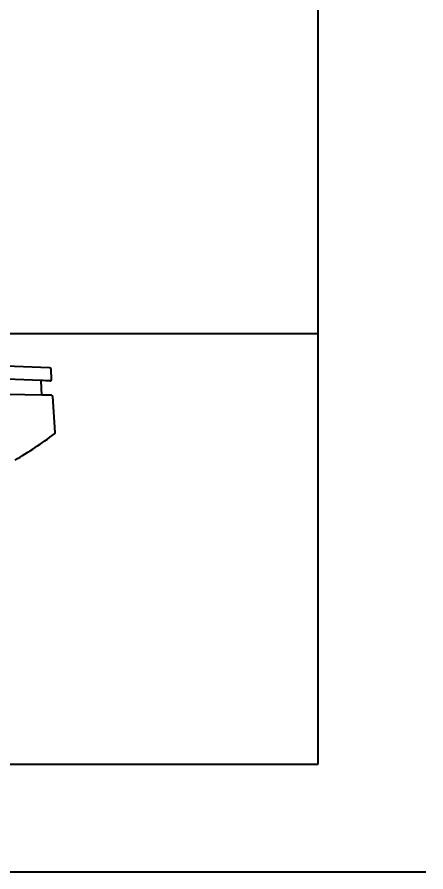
# Model space of a CAD drawing. Header units: millimetres. Extents: x 154.1 to 235.2, y 94.9 to 137.4.
# Drawn here: x 216.928 to 217.497, y 114.259 to 115.45 of the extents above; entities that cross this region are included whole.
import ezdxf

# ---------------------------------------------------------------- set-up
doc = ezdxf.new("R2010")
doc.units = ezdxf.units.MM
doc.header["$LTSCALE"] = 0.05
for name, color, linetype in [('ACES', 7, 'Continuous'), ('ACES-I', 251, 'Continuous'), ('Cotas', 6, 'Continuous'), ('Desnivel', 1, 'Continuous'), ('Parede', 5, 'Continuous')]:
    doc.layers.add(name, color=color, linetype=linetype)
doc.styles.get("Standard").update_dxf_attribs({"font": 'arial.ttf'})
doc.dimstyles.new('ISO-25', dxfattribs={"dimtxt": 0.3, "dimasz": 2.5, "dimexe": 1.25, "dimexo": 0.625, "dimgap": 0.2, "dimtad": 1, "dimzin": 1, "dimtxsty": 'Standard', "dimcen": 2.5, "dimse1": 1, "dimse2": 1, "dimsd1": 1, "dimsd2": 1, "dimclrd": 6, "dimclrt": 2, "dimadec": 0, "dimazin": 0, "dimtfac": 1, "dimtmove": 0, "dimatfit": 3, "dimfxl": 1, "dimarcsym": 0})

# ---------------------------------------------------------------- blocks, each defined once
blk = doc.blocks.new('Tv_29pol')
at = {"layer": 'ACES'}
for p, q in [((-0.3974, -0.4001), (-0.3941, -0.4502)), ((-0.379, -0.452), (-0.3777, -0.472)), ((-0.3925, -0.4742), (-0.3916, -0.4882))]:
    blk.add_line(p, q, dxfattribs=at)
for centre, radius, start, end in [((0.0025, -0.9391), 0.6721, 120.7877, 126.4325), ((-0.3954, -0.4), 0.002, 126.4325, 183.7723), ((-0.3954, -0.4), 0.002, 126.4325, 183.7723), ((-0.3921, -0.45), 0.002, 183.7723, 269.137), ((0.0025, 25.7493), 26.2043, 269.13704, 269.16591), ((-0.3905, -0.4741), 0.002, 87.6867, 183.7723), ((0.0013, 9.2263), 9.7063, 267.68672, 267.76226), ((-0.3896, -0.4881), 0.002, 183.7723, 267.6842), ((0.0025, 9.2083), 9.7063, 267.6842, 272.3158)]:
    blk.add_arc(centre, radius, start, end, dxfattribs=at)
at = {"layer": 'ACES-I'}
for centre, radius, start, end in [((0.0025, 25.7493), 26.2043, 269.16591, 270.83409), ((0.0013, 9.2263), 9.7063, 267.76226, 272.25174)]:
    blk.add_arc(centre, radius, start, end, dxfattribs=at)
blk = doc.blocks.new('*D103')
at = {"layer": 'Defpoints', "color": 0}
for p in [(213.4968, 114.4091), (217.3468, 114.4091), (217.3468, 114.2591)]:
    blk.add_point(p, dxfattribs=at)
at = {"layer": 'Cotas', "color": 2, "insert": (215.4218, 114.5192), "char_height": 0.1, "attachment_point": 5}
blk.add_mtext('3,85', dxfattribs=at)
blk = doc.blocks.new('*D104')
at = {"layer": 'Defpoints', "color": 0}
for p in [(217.3468, 118.7612), (217.3468, 114.4091), (217.4968, 114.4091)]:
    blk.add_point(p, dxfattribs=at)
at = {"layer": 'Cotas', "color": 2, "insert": (217.2367, 116.5851), "char_height": 0.1, "attachment_point": 5, "rotation": 90}
blk.add_mtext('4,35', dxfattribs=at)

msp = doc.modelspace()

# ---------------------------------------------------------------- linework, layer by layer
at = {"layer": 'Desnivel'}
msp.add_line((215.9468, 115.0091), (217.3468, 115.0091), dxfattribs=at)
at = {"layer": 'Parede'}
for p, q in [((217.3468, 114.4091), (217.3468, 118.7612)), ((215.5953, 114.4091), (217.3468, 114.4091)), ((215.5953, 114.2591), (217.4968, 114.2591))]:
    msp.add_line(p, q, dxfattribs=at)

# ---------------------------------------------------------------- block references
at = {"rotation": 180}
msp.add_blockref('Tv_29pol', (216.5833, 114.4711), dxfattribs=at)

# ---------------------------------------------------------------- dimensions: what is measured, and where the dimension line sits
at = {"layer": 'Cotas'}
dim = msp.add_linear_dim(base=(217.4968, 114.4091), p1=(217.3468, 118.7612), p2=(217.3468, 114.4091), angle=90, dimstyle='ISO-25', override={"dimtxt": 0.1}, dxfattribs=at)
dim.commit()
dim.dimension.update_dxf_attribs({"geometry": '*D104', "text_midpoint": (217.2367, 116.5851)})
dim = msp.add_linear_dim(base=(217.3468, 114.2591), p1=(213.4968, 114.4091), p2=(217.3468, 114.4091), dimstyle='ISO-25', override={"dimtxt": 0.1}, dxfattribs=at)
dim.commit()
dim.dimension.update_dxf_attribs({"geometry": '*D103', "text_midpoint": (215.4218, 114.5192)})

doc.saveas('drawing.dxf')
